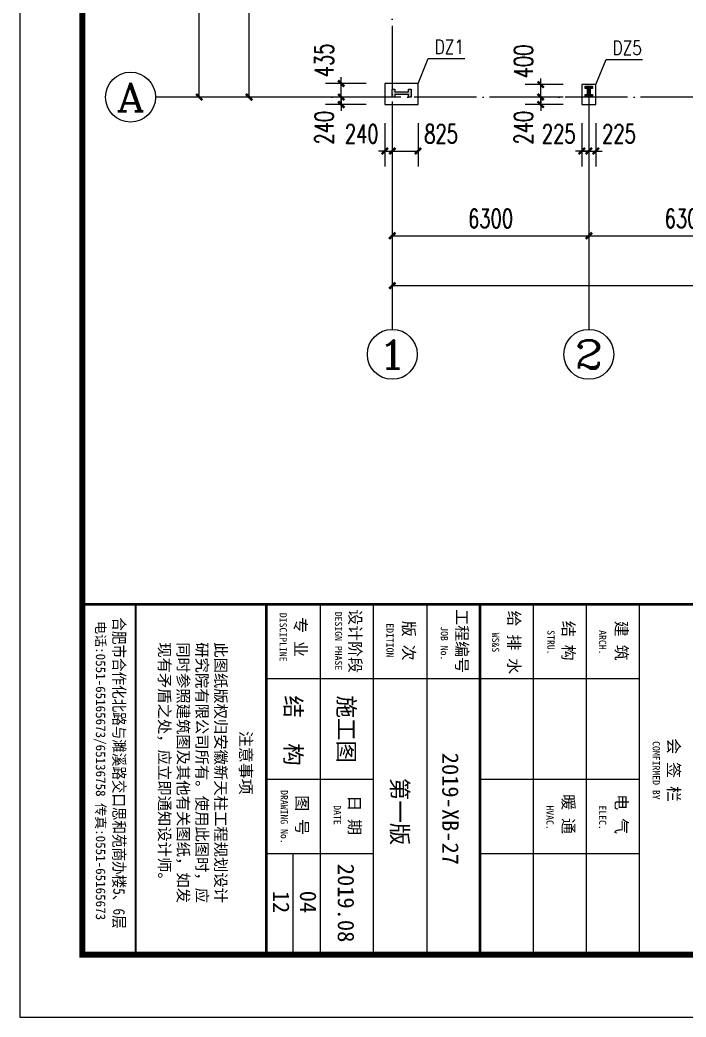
# Model space of a CAD drawing. Extents: x 37237700 to 37865026, y 138877 to 347670.
# Drawn here: x 37327453 to 37348804, y 228870 to 260814 of the extents above; entities that cross this region are included whole.
import ezdxf
from ezdxf.enums import TextEntityAlignment as Align

# ---------------------------------------------------------------- set-up
doc = ezdxf.new("R2010")
doc.units = 0
doc.header["$LTSCALE"] = 1000
doc.header["$MEASUREMENT"] = 0
doc.linetypes.add('ACAD_ISO04W100', pattern=[30.5, 24, -3, 0.5, -3])
doc.linetypes.add('DOTE', pattern=[2.42, 2, -0.2, 0.02, -0.2])
doc.layers.get('0').update_dxf_attribs({"linetype": 'CONTINUOUS'})
doc.layers.get('DEFPOINTS').update_dxf_attribs({"linetype": 'CONTINUOUS'})
for name, color, linetype in [('46', 7, 'CONTINUOUS'), ('AXIS', 3, 'CONTINUOUS'), ('AXIS_TEXT', 7, 'CONTINUOUS'), ('DOTE', 1, 'ACAD_ISO04W100'), ('PUB_DIM', 3, 'CONTINUOUS'), ('PUB_TEXT', 7, 'CONTINUOUS'), ('PUB_TITLE', 4, 'CONTINUOUS')]:
    doc.layers.add(name, color=color, linetype=linetype)
doc.styles.add('-黑体', font='simhei.ttf')
doc.styles.add('_TCH_AXIS', font='COMPLEX', dxfattribs={"bigfont": 'GBCBIG'})
doc.styles.add('_TCH_DIM_T3', font='SIMPLEX', dxfattribs={"width": 0.705882, "bigfont": 'GBCBIG'})
doc.styles.add('COMPLEX', font='COMPLEX')
doc.styles.add('DIM_FONT', font='SIMPLEX.shx', dxfattribs={"width": 0.8})
doc.styles.add('TQ', font='')
doc.styles.get('TQ').set_extended_font_data('SimSun')
doc.dimstyles.new('_TCH_ARCH&&200', dxfattribs={"dimtxt": 595, "dimasz": 200, "dimexe": 500, "dimexo": 600, "dimgap": 252.5, "dimtad": 1, "dimdec": 0, "dimzin": 0, "dimdsep": 46, "dimtxsty": '_TCH_DIM_T3', "dimblk": 'ARCHTICK', "dimcen": 0.09, "dimclrt": 7, "dimazin": 2, "dimtfac": 1, "dimtdec": 0, "dimtix": 1, "dimtmove": 2, "dimatfit": 3, "dimfxl": 1, "dimtolj": 1, "dimtzin": 0, "dimarcsym": 0})

# ---------------------------------------------------------------- blocks, each defined once
blk = doc.blocks.new('ly')
at = {"layer": 'PUB_TEXT', "insert": (-5884, 1715), "char_height": 212, "width": 5144.75, "attachment_point": 1, "style": 'TQ'}
blk.add_mtext('\\pt576;此图纸版权归安徽新天柱工程规划设计研究院有限公司所有。使用此图时，应同时参照建筑图及其他有关图纸，如发现有矛盾之处，应立即通知设计师。', dxfattribs=at)
blk = doc.blocks.new('tk0')
at = {"layer": 'PUB_TEXT'}
for p, q in [((32861287, -1281267), (32861287, -1280292)), ((32861292, -1281268), (32859731, -1281268))]:
    blk.add_line(p, q, dxfattribs=at)
at = {"layer": 'PUB_TITLE'}
for p, q in [((32850067, -1263423), (32861287, -1263423)), ((32852446, -1268523), (32852446, -1263423)), ((32855676, -1268523), (32855676, -1263423)), ((32858056, -1268523), (32858056, -1263423)), ((32850067, -1265123), (32861287, -1265123)), ((32850067, -1266823), (32861287, -1266823)), ((32852447, -1275368), (32852447, -1268523)), ((32850067, -1270223), (32861287, -1270223)), ((32850067, -1271946), (32861287, -1271946)), ((32855676, -1275368), (32855676, -1271946)), ((32858056, -1275368), (32858056, -1271946)), ((32850067, -1273646), (32861321, -1273646)), ((32861287, -1274507), (32858056, -1274507))]:
    blk.add_line(p, q, dxfattribs=at)
at = {"layer": 'PUB_TITLE', "lineweight": 40}
for p, q in [((32850067, -1268523), (32861287, -1268523)), ((32850067, -1279567), (32861287, -1279567))]:
    blk.add_line(p, q, dxfattribs=at)
at = {"layer": 'PUB_TITLE', "lineweight": 40, "const_width": 85}
for points in [[(32850067, -1201267), (32850067, -1281267)], [(32850067, -1275368), (32861232, -1275368)]]:
    blk.add_lwpolyline(points, dxfattribs=at)
at = {"layer": 'PUB_TITLE', "const_width": 85}
blk.add_lwpolyline([(32850067, -1268523), (32861287, -1268523)], dxfattribs=at)
at = {"layer": 'PUB_TEXT', "xscale": 1.700000002980232, "yscale": 1.700000002980232, "zscale": 1.700000002980232}
blk.add_blockref('ly', (32861287, -1279567), dxfattribs=at)
at = {"layer": '46', "linetype": 'Continuous', "style": '-黑体'}
for s, height, p in [('2019-XB-27 ', 528.65, (32854824, -1269734)), ('第一版', 528.7, (32855625, -1271359)), ('施工图', 528.7, (32852988, -1273068)), ('2019.08', 528.7, (32858381, -1273080)), ('结', 529, (32852988, -1274773)), ('构', 529, (32854517, -1274773))]:
    blk.add_text(s, height=height, dxfattribs=at).set_placement(p)
at = {"layer": 'PUB_TEXT', "style": 'TQ'}
for s, height, p in [(' 工程编号', 374, (32849973, -1269288)), ('      JOB No.', 229.5, (32849836, -1269778)), ('  版 次', 374, (32850089, -1270993)), ('     EDITION', 229.5, (32849896, -1271521)), (' 设计阶段', 374, (32849973, -1272709)), ('日 期', 374, (32856186, -1272730)), ('     DESIGN PHASE', 229.5, (32849526, -1273170)), ('         DATE', 229.5, (32855101, -1273208)), ('  专 业', 374, (32849973, -1274462)), ('图 号', 374, (32856186, -1274413)), ('     DISCIPLINE', 229.5, (32849562, -1274943)), ('     DRAWING No.', 229.5, (32855241, -1274909)), ('注意事项', 374, (32854126, -1276215)), ('电话:0551-65165673/65136758 传真:0551-65165673', 306, (32850607, -1280833))]:
    blk.add_text(s, height=height, dxfattribs=at).set_placement(p)
at = {"layer": 'PUB_TEXT', "style": 'TQ', "width": 0.85}
blk.add_text('合肥市合作化北路与濉溪路交口思和苑商办楼5、6层 ', height=374, dxfattribs=at).set_placement((32850490, -1280276))
at = {"layer": 'PUB_TEXT', "attachment_point": 1, "style": 'TQ'}
for s, insert, char_height, width in [('会 签 栏', (32854360, -1262126), 374, 4447.2), ('COMFIRMED BY', (32854453, -1262757), 229.5, 4799.1), ('建 筑', (32850598, -1263802), 374, 4012), ('电 气', (32856153, -1263802), 374, 4012), ('   ARCH.', (32850429, -1264477), 229.5, 4799.1), ('   ELEC.', (32856044, -1264477), 229.5, 4799.1), ('结 构', (32850598, -1265502), 374, 4012), ('暖 通', (32856153, -1265502), 374, 4012), ('   STRU.', (32850429, -1266133), 229.5, 4799.1), ('   HVAC.', (32856044, -1266163), 229.5, 4799.1), ('给 排 水', (32850268, -1267245), 374, 4447.2), ('   WS&S', (32850510, -1267906), 229.5, 4882.4)]:
    blk.add_mtext(s, dxfattribs=dict(at, insert=insert, char_height=char_height, width=width))
blk = doc.blocks.new('_ArchTick')
at = {"color": 0, "linetype": 'ByBlock', "const_width": 0.4}
blk.add_lwpolyline([(-0.5, -0.5), (0.5, 0.5)], dxfattribs=at)
blk = doc.blocks.new('*D1501')
at = {"layer": 'DEFPOINTS', "color": 0}
for p in [(37344144, 258343), (37345463, 258343), (37345463, 258103)]:
    blk.add_point(p, dxfattribs=at)
at = {"layer": 'PUB_DIM', "color": 0, "lineweight": -2}
for p, q in [((37344144, 258343), (37344144, 258543)), ((37344863, 258343), (37343644, 258343)), ((37344144, 258103), (37344144, 258343)), ((37344863, 258103), (37343644, 258103)), ((37344144, 258103), (37344144, 257903))]:
    blk.add_line(p, q, dxfattribs=at)
at = {"layer": 'PUB_DIM', "color": 0, "lineweight": -2, "xscale": 200, "yscale": 200, "zscale": 200}
for p, rotation in [((37344144, 258343), 270), ((37344144, 258103), 90)]:
    blk.add_blockref('_ArchTick', p, dxfattribs=dict(at, rotation=rotation))
at = {"layer": 'PUB_DIM', "color": 7, "insert": (37343594, 257363), "char_height": 595, "attachment_point": 5, "rotation": 90, "style": '_TCH_DIM_T3'}
blk.add_mtext('\\A1;240', dxfattribs=at)
blk = doc.blocks.new('*D1502')
at = {"layer": 'DEFPOINTS', "color": 0}
for p in [(37344144, 258743), (37345463, 258743), (37345463, 258343)]:
    blk.add_point(p, dxfattribs=at)
at = {"layer": 'PUB_DIM', "color": 0, "lineweight": -2}
for p, q in [((37344144, 258743), (37344144, 258943)), ((37344863, 258743), (37343644, 258743)), ((37344144, 258343), (37344144, 258743)), ((37344863, 258343), (37343644, 258343)), ((37344144, 258343), (37344144, 258143))]:
    blk.add_line(p, q, dxfattribs=at)
at = {"layer": 'PUB_DIM', "color": 0, "lineweight": -2, "xscale": 200, "yscale": 200, "zscale": 200}
for p, rotation in [((37344144, 258743), 270), ((37344144, 258343), 90)]:
    blk.add_blockref('_ArchTick', p, dxfattribs=dict(at, rotation=rotation))
at = {"layer": 'PUB_DIM', "color": 7, "insert": (37343594, 259483), "char_height": 595, "attachment_point": 5, "rotation": 90, "style": '_TCH_DIM_T3'}
blk.add_mtext('\\A1;400', dxfattribs=at)
blk = doc.blocks.new('*D1503')
at = {"layer": 'DEFPOINTS', "color": 0}
for p in [(37345463, 258103), (37345688, 258103), (37345688, 256615)]:
    blk.add_point(p, dxfattribs=at)
at = {"layer": 'PUB_DIM', "color": 0, "lineweight": -2}
for p, q in [((37345463, 257503), (37345463, 256115)), ((37345688, 257503), (37345688, 256115)), ((37345463, 256615), (37345263, 256615)), ((37345463, 256615), (37345688, 256615)), ((37345688, 256615), (37345888, 256615))]:
    blk.add_line(p, q, dxfattribs=at)
at = {"layer": 'PUB_DIM', "color": 0, "lineweight": -2, "xscale": 200, "yscale": 200, "zscale": 200}
blk.add_blockref('_ArchTick', (37345463, 256615), dxfattribs=at)
at = {"layer": 'PUB_DIM', "color": 0, "lineweight": -2, "xscale": 200, "yscale": 200, "zscale": 200, "rotation": 180}
blk.add_blockref('_ArchTick', (37345688, 256615), dxfattribs=at)
at = {"layer": 'PUB_DIM', "color": 7, "insert": (37344723, 257165), "char_height": 595, "attachment_point": 5, "style": '_TCH_DIM_T3'}
blk.add_mtext('\\A1;225', dxfattribs=at)
blk = doc.blocks.new('*D1504')
at = {"layer": 'DEFPOINTS', "color": 0}
for p in [(37345688, 258103), (37345913, 258103), (37345913, 256615)]:
    blk.add_point(p, dxfattribs=at)
at = {"layer": 'PUB_DIM', "color": 0, "lineweight": -2}
for p, q in [((37345688, 257503), (37345688, 256115)), ((37345913, 257503), (37345913, 256115)), ((37345688, 256615), (37345488, 256615)), ((37345688, 256615), (37345913, 256615)), ((37345913, 256615), (37346113, 256615))]:
    blk.add_line(p, q, dxfattribs=at)
at = {"layer": 'PUB_DIM', "color": 0, "lineweight": -2, "xscale": 200, "yscale": 200, "zscale": 200}
blk.add_blockref('_ArchTick', (37345688, 256615), dxfattribs=at)
at = {"layer": 'PUB_DIM', "color": 0, "lineweight": -2, "xscale": 200, "yscale": 200, "zscale": 200, "rotation": 180}
blk.add_blockref('_ArchTick', (37345913, 256615), dxfattribs=at)
at = {"layer": 'PUB_DIM', "color": 7, "insert": (37346653, 257165), "char_height": 595, "attachment_point": 5, "style": '_TCH_DIM_T3'}
blk.add_mtext('\\A1;225', dxfattribs=at)
blk = doc.blocks.new('*D1505')
at = {"layer": 'DEFPOINTS', "color": 0}
for p in [(37337752, 258343), (37339148, 258343), (37339148, 258103)]:
    blk.add_point(p, dxfattribs=at)
at = {"layer": 'PUB_DIM', "color": 0, "lineweight": -2}
for p, q in [((37337752, 258343), (37337752, 258543)), ((37338548, 258343), (37337252, 258343)), ((37337752, 258103), (37337752, 258343)), ((37338548, 258103), (37337252, 258103)), ((37337752, 258103), (37337752, 257903))]:
    blk.add_line(p, q, dxfattribs=at)
at = {"layer": 'PUB_DIM', "color": 0, "lineweight": -2, "xscale": 200, "yscale": 200, "zscale": 200}
for p, rotation in [((37337752, 258343), 270), ((37337752, 258103), 90)]:
    blk.add_blockref('_ArchTick', p, dxfattribs=dict(at, rotation=rotation))
at = {"layer": 'PUB_DIM', "color": 7, "insert": (37337202, 257363), "char_height": 595, "attachment_point": 5, "rotation": 90, "style": '_TCH_DIM_T3'}
blk.add_mtext('\\A1;240', dxfattribs=at)
blk = doc.blocks.new('*D1506')
at = {"layer": 'DEFPOINTS', "color": 0}
for p in [(37337752, 258778), (37339148, 258778), (37339148, 258343)]:
    blk.add_point(p, dxfattribs=at)
at = {"layer": 'PUB_DIM', "color": 0, "lineweight": -2}
for p, q in [((37338548, 258778), (37337252, 258778)), ((37337752, 258778), (37337752, 258978)), ((37337752, 258343), (37337752, 258778)), ((37338548, 258343), (37337252, 258343)), ((37337752, 258343), (37337752, 258143))]:
    blk.add_line(p, q, dxfattribs=at)
at = {"layer": 'PUB_DIM', "color": 0, "lineweight": -2, "xscale": 200, "yscale": 200, "zscale": 200}
for p, rotation in [((37337752, 258778), 270), ((37337752, 258343), 90)]:
    blk.add_blockref('_ArchTick', p, dxfattribs=dict(at, rotation=rotation))
at = {"layer": 'PUB_DIM', "color": 7, "insert": (37337202, 259518), "char_height": 595, "attachment_point": 5, "rotation": 90, "style": '_TCH_DIM_T3'}
blk.add_mtext('\\A1;435', dxfattribs=at)
blk = doc.blocks.new('*D1507')
at = {"layer": 'DEFPOINTS', "color": 0}
for p in [(37339148, 258103), (37339388, 258103), (37339388, 256615)]:
    blk.add_point(p, dxfattribs=at)
at = {"layer": 'PUB_DIM', "color": 0, "lineweight": -2}
for p, q in [((37339148, 257503), (37339148, 256115)), ((37339388, 257503), (37339388, 256115)), ((37339148, 256615), (37338948, 256615)), ((37339148, 256615), (37339388, 256615)), ((37339388, 256615), (37339588, 256615))]:
    blk.add_line(p, q, dxfattribs=at)
at = {"layer": 'PUB_DIM', "color": 0, "lineweight": -2, "xscale": 200, "yscale": 200, "zscale": 200}
blk.add_blockref('_ArchTick', (37339148, 256615), dxfattribs=at)
at = {"layer": 'PUB_DIM', "color": 0, "lineweight": -2, "xscale": 200, "yscale": 200, "zscale": 200, "rotation": 180}
blk.add_blockref('_ArchTick', (37339388, 256615), dxfattribs=at)
at = {"layer": 'PUB_DIM', "color": 7, "insert": (37338408, 257165), "char_height": 595, "attachment_point": 5, "style": '_TCH_DIM_T3'}
blk.add_mtext('\\A1;240', dxfattribs=at)
blk = doc.blocks.new('*D1508')
at = {"layer": 'DEFPOINTS', "color": 0}
for p in [(37339388, 258103), (37340213, 258103), (37340213, 256615)]:
    blk.add_point(p, dxfattribs=at)
at = {"layer": 'PUB_DIM', "color": 0, "lineweight": -2}
for p, q in [((37339388, 257503), (37339388, 256115)), ((37340213, 257503), (37340213, 256115)), ((37339388, 256615), (37340213, 256615))]:
    blk.add_line(p, q, dxfattribs=at)
at = {"layer": 'PUB_DIM', "color": 0, "lineweight": -2, "xscale": 200, "yscale": 200, "zscale": 200, "rotation": 180}
blk.add_blockref('_ArchTick', (37339388, 256615), dxfattribs=at)
at = {"layer": 'PUB_DIM', "color": 0, "lineweight": -2, "xscale": 200, "yscale": 200, "zscale": 200}
blk.add_blockref('_ArchTick', (37340213, 256615), dxfattribs=at)
at = {"layer": 'PUB_DIM', "color": 7, "insert": (37340953, 257165), "char_height": 595, "attachment_point": 5, "style": '_TCH_DIM_T3'}
blk.add_mtext('\\A1;825', dxfattribs=at)
blk = doc.blocks.new('*D1801')
at = {"layer": 'AXIS', "color": 0, "lineweight": -2}
for p, q in [((37335954, 265643), (37334300, 265643)), ((37334800, 258343), (37334800, 265643)), ((37335954, 258343), (37334300, 258343))]:
    blk.add_line(p, q, dxfattribs=at)
at = {"layer": 'DEFPOINTS', "color": 0}
for p in [(37334800, 265643), (37336554, 265643), (37336554, 258343)]:
    blk.add_point(p, dxfattribs=at)
at = {"layer": 'AXIS', "color": 0, "lineweight": -2, "xscale": 200, "yscale": 200, "zscale": 200}
for p, rotation in [((37334800, 265643), 90), ((37334800, 258343), 270)]:
    blk.add_blockref('_ArchTick', p, dxfattribs=dict(at, rotation=rotation))
at = {"layer": 'AXIS', "color": 7, "insert": (37334250, 261993), "char_height": 595, "attachment_point": 5, "rotation": 90, "style": '_TCH_DIM_T3'}
blk.add_mtext('\\A1;7300', dxfattribs=at)
blk = doc.blocks.new('*D1811')
at = {"layer": 'AXIS', "color": 0, "lineweight": -2}
for p, q in [((37335954, 331343), (37332700, 331343)), ((37333200, 258343), (37333200, 331343)), ((37335954, 258343), (37332700, 258343))]:
    blk.add_line(p, q, dxfattribs=at)
at = {"layer": 'DEFPOINTS', "color": 0}
for p in [(37333200, 331343), (37336554, 331343), (37336554, 258343)]:
    blk.add_point(p, dxfattribs=at)
at = {"layer": 'AXIS', "color": 0, "lineweight": -2, "xscale": 200, "yscale": 200, "zscale": 200}
for p, rotation in [((37333200, 331343), 90), ((37333200, 258343), 270)]:
    blk.add_blockref('_ArchTick', p, dxfattribs=dict(at, rotation=rotation))
at = {"layer": 'AXIS', "color": 7, "insert": (37332650, 294843), "char_height": 595, "attachment_point": 5, "rotation": 90, "style": '_TCH_DIM_T3'}
blk.add_mtext('\\A1;73000', dxfattribs=at)
blk = doc.blocks.new('*D1812')
at = {"layer": 'AXIS', "color": 0, "lineweight": -2}
for p, q in [((37339388, 255994), (37339388, 253401)), ((37345688, 255994), (37345688, 253401)), ((37339388, 253901), (37345688, 253901))]:
    blk.add_line(p, q, dxfattribs=at)
at = {"layer": 'DEFPOINTS', "color": 0}
for p in [(37339388, 256594), (37345688, 256594), (37345688, 253901)]:
    blk.add_point(p, dxfattribs=at)
at = {"layer": 'AXIS', "color": 0, "lineweight": -2, "xscale": 200, "yscale": 200, "zscale": 200, "rotation": 180}
blk.add_blockref('_ArchTick', (37339388, 253901), dxfattribs=at)
at = {"layer": 'AXIS', "color": 0, "lineweight": -2, "xscale": 200, "yscale": 200, "zscale": 200}
blk.add_blockref('_ArchTick', (37345688, 253901), dxfattribs=at)
at = {"layer": 'AXIS', "color": 7, "insert": (37342538, 254451), "char_height": 595, "attachment_point": 5, "style": '_TCH_DIM_T3'}
blk.add_mtext('\\A1;6300', dxfattribs=at)
blk = doc.blocks.new('*D1813')
at = {"layer": 'AXIS', "color": 0, "lineweight": -2}
for p, q in [((37345688, 255994), (37345688, 253401)), ((37351988, 255994), (37351988, 253401)), ((37345688, 253901), (37351988, 253901))]:
    blk.add_line(p, q, dxfattribs=at)
at = {"layer": 'DEFPOINTS', "color": 0}
for p in [(37345688, 256594), (37351988, 256594), (37351988, 253901)]:
    blk.add_point(p, dxfattribs=at)
at = {"layer": 'AXIS', "color": 0, "lineweight": -2, "xscale": 200, "yscale": 200, "zscale": 200, "rotation": 180}
blk.add_blockref('_ArchTick', (37345688, 253901), dxfattribs=at)
at = {"layer": 'AXIS', "color": 0, "lineweight": -2, "xscale": 200, "yscale": 200, "zscale": 200}
blk.add_blockref('_ArchTick', (37351988, 253901), dxfattribs=at)
at = {"layer": 'AXIS', "color": 7, "insert": (37348838, 254451), "char_height": 595, "attachment_point": 5, "style": '_TCH_DIM_T3'}
blk.add_mtext('\\A1;6300', dxfattribs=at)
blk = doc.blocks.new('*D1820')
at = {"layer": 'AXIS', "color": 0, "lineweight": -2}
for p, q in [((37339388, 256394), (37339388, 251801)), ((37389788, 256394), (37389788, 251801)), ((37339388, 252301), (37389788, 252301))]:
    blk.add_line(p, q, dxfattribs=at)
at = {"layer": 'DEFPOINTS', "color": 0}
for p in [(37339388, 256994), (37389788, 256994), (37389788, 252301)]:
    blk.add_point(p, dxfattribs=at)
at = {"layer": 'AXIS', "color": 0, "lineweight": -2, "xscale": 200, "yscale": 200, "zscale": 200, "rotation": 180}
blk.add_blockref('_ArchTick', (37339388, 252301), dxfattribs=at)
at = {"layer": 'AXIS', "color": 0, "lineweight": -2, "xscale": 200, "yscale": 200, "zscale": 200}
blk.add_blockref('_ArchTick', (37389788, 252301), dxfattribs=at)
at = {"layer": 'AXIS', "color": 7, "insert": (37364588, 252851), "char_height": 595, "attachment_point": 5, "style": '_TCH_DIM_T3'}
blk.add_mtext('\\A1;50400', dxfattribs=at)
blk = doc.blocks.new('_AXISO')
blk.add_circle((0, 0), 0.5)
at = {"layer": 'AXIS_TEXT', "style": 'COMPLEX', "width": 1.041667}
blk.add_attdef('A', text='', height=0.56, dxfattribs=at).set_placement((-0.25, -0.28), (0.25, -0.28), align=Align.FIT)

msp = doc.modelspace()

# ---------------------------------------------------------------- hatches: boundary and pattern name
for points in [[(37339908.2, 258592.8), (37339988.2, 258592.8), (37339988.2, 258342.8), (37339908.2, 258342.8), (37339908.2, 258427.8), (37339468.2, 258427.8), (37339468.2, 258342.8), (37339388.2, 258342.8), (37339388.2, 258592.8), (37339468.2, 258592.8), (37339468.2, 258507.8), (37339908.2, 258507.8)], [(37345568.2, 258612.8), (37345568.2, 258692.8), (37345808.2, 258692.8), (37345808.2, 258612.8), (37345728.2, 258612.8), (37345728.2, 258422.8), (37345808.2, 258422.8), (37345808.2, 258342.8), (37345568.2, 258342.8), (37345568.2, 258422.8), (37345648.2, 258422.8), (37345648.2, 258612.8)]]:
    msp.add_hatch(color=256).paths.add_polyline_path(points)

# ---------------------------------------------------------------- linework, layer by layer
for p, q in [((37340213.2, 258777.8), (37340538.3, 259579)), ((37340538.3, 259579), (37341709.6, 259579)), ((37345913.2, 258742.8), (37346238.3, 259544)), ((37346238.3, 259544), (37347409.6, 259544))]:
    msp.add_line(p, q)
for points in [[(37339148.2, 258102.8), (37340213.2, 258102.8), (37340213.2, 258777.8), (37339148.2, 258777.8)], [(37345463.2, 258102.8), (37345913.2, 258102.8), (37345913.2, 258742.8), (37345463.2, 258742.8)]]:
    msp.add_lwpolyline(points, close=True)
for points in [[(37339908.2, 258592.8), (37339988.2, 258592.8), (37339988.2, 258342.8), (37339908.2, 258342.8), (37339908.2, 258427.8), (37339468.2, 258427.8), (37339468.2, 258342.8), (37339388.2, 258342.8), (37339388.2, 258592.8), (37339468.2, 258592.8), (37339468.2, 258507.8), (37339908.2, 258507.8), (37339908.2, 258592.8)], [(37345568.2, 258612.8), (37345568.2, 258692.8), (37345808.2, 258692.8), (37345808.2, 258612.8), (37345728.2, 258612.8), (37345728.2, 258422.8), (37345808.2, 258422.8), (37345808.2, 258342.8), (37345568.2, 258342.8), (37345568.2, 258422.8), (37345648.2, 258422.8), (37345648.2, 258612.8), (37345568.2, 258612.8)]]:
    msp.add_lwpolyline(points)
at = {"layer": 'AXIS'}
for p, q in [((37336554.2, 258342.8), (37331799.6, 258342.8)), ((37339388.2, 256593.9), (37339388.2, 250901)), ((37345688.2, 256593.9), (37345688.2, 250901))]:
    msp.add_line(p, q, dxfattribs=at)
msp.add_circle((37330999.6, 258342.8), 800, dxfattribs=at)
at = {"layer": 'DOTE', "linetype": 'DOTE'}
for p, q in [((37339388.2, 333220.2), (37339388.2, 256309.1)), ((37392905.4, 258342.8), (37336554.2, 258342.8)), ((37345688.2, 258342.8), (37345688.2, 256309.1))]:
    msp.add_line(p, q, dxfattribs=at)
at = {"layer": 'PUB_TITLE'}
msp.add_lwpolyline([(37327453.5, 228870), (37411453.5, 228870), (37411453.5, 347670), (37327453.5, 347670)], close=True, dxfattribs=at)
at = {"layer": 'PUB_TITLE', "const_width": 200}
msp.add_lwpolyline([(37329453.5, 230870), (37409453.5, 230870), (37409453.5, 342670), (37329453.5, 342670)], close=True, dxfattribs=at)

# ---------------------------------------------------------------- block references
at = {"rotation": 270}
msp.add_blockref('tk0', (38610721.3, 33092161.8), dxfattribs=at)
at = {"layer": 'AXIS'}
ref = msp.add_blockref('_AXISO', (37339388.2, 250101), dxfattribs=dict(at, xscale=1600, yscale=1600, zscale=1600))
ref.add_attrib('A', '1', dxfattribs={"layer": 'AXIS_TEXT', "height": 905.1, "style": '_TCH_AXIS', "width": 2.333333}).set_placement((37338935.7, 249648.4), (37339840.8, 249648.4), align=Align.FIT)
ref = msp.add_blockref('_AXISO', (37345688.2, 250101), dxfattribs=dict(at, xscale=1600, yscale=1600, zscale=1600))
ref.add_attrib('A', '2', dxfattribs={"layer": 'AXIS_TEXT', "height": 905.1, "style": '_TCH_AXIS', "width": 1.5}).set_placement((37345235.7, 249648.4), (37346140.8, 249648.4), align=Align.FIT)

# ---------------------------------------------------------------- texts
at = {"style": 'DIM_FONT', "width": 0.8}
for s, p in [('DZ1', (37340745.5, 259731.1)), ('DZ5', (37346445.5, 259696.1))]:
    msp.add_text(s, height=450, dxfattribs=at).set_placement(p)
at = {"layer": '46', "linetype": 'Continuous', "style": '-黑体'}
for s, p in [('12', (37335563.5, 232917.2)), ('04', (37336428.3, 232917.2))]:
    msp.add_text(s, height=528.65, rotation=270, dxfattribs=at).set_placement(p)
at = {"layer": 'AXIS_TEXT', "style": '_TCH_AXIS', "width": 1.166667}
msp.add_text('A', height=905.1, dxfattribs=at).set_placement((37330547.1, 257890.3), (37331452.2, 257890.3), align=Align.FIT)

# ---------------------------------------------------------------- dimensions: what is measured, and where the dimension line sits
at = {"layer": 'AXIS'}
for p1, p2, distance, picture, middle in [((37336554.2, 258342.8), (37336554.2, 331342.8), 3354.5, '*D1811', (37332649.6, 294842.8)), ((37336554.2, 258342.8), (37336554.2, 265642.8), 1754.5, '*D1801', (37334249.6, 261992.8)), ((37339388.2, 256993.9), (37389788.2, 256993.9), -4692.9, '*D1820', (37364588.2, 252851)), ((37339388.2, 256593.9), (37345688.2, 256593.9), -2692.9, '*D1812', (37342538.2, 254451)), ((37345688.2, 256593.9), (37351988.2, 256593.9), -2692.9, '*D1813', (37348838.2, 254451))]:
    dim = msp.add_aligned_dim(p1=p1, p2=p2, distance=distance, dimstyle='_TCH_ARCH&&200', dxfattribs=at)
    dim.commit()
    dim.dimension.update_dxf_attribs({"geometry": picture, "text_midpoint": middle})
at = {"layer": 'PUB_DIM'}
for base, p1, p2, angle, picture, middle in [((37337752.4, 258777.8), (37339148.2, 258342.8), (37339148.2, 258777.8), 90, '*D1506', (37337202.4, 259517.8)), ((37344144.4, 258742.8), (37345463.2, 258342.8), (37345463.2, 258742.8), 90, '*D1502', (37343594.4, 259482.8)), ((37337752.4, 258342.8), (37339148.2, 258102.8), (37339148.2, 258342.8), 90, '*D1505', (37337202.4, 257362.8)), ((37344144.4, 258342.8), (37345463.2, 258102.8), (37345463.2, 258342.8), 90, '*D1501', (37343594.4, 257362.8)), ((37339388.2, 256614.5), (37339148.2, 258102.8), (37339388.2, 258102.8), 0, '*D1507', (37338408.2, 257164.5)), ((37340213.2, 256614.5), (37339388.2, 258102.8), (37340213.2, 258102.8), 0, '*D1508', (37340953.2, 257164.5)), ((37345688.2, 256614.5), (37345463.2, 258102.8), (37345688.2, 258102.8), 0, '*D1503', (37344723.2, 257164.5)), ((37345913.2, 256614.5), (37345688.2, 258102.8), (37345913.2, 258102.8), 0, '*D1504', (37346653.2, 257164.5))]:
    dim = msp.add_linear_dim(base=base, p1=p1, p2=p2, angle=angle, dimstyle='_TCH_ARCH&&200', dxfattribs=at)
    dim.commit()
    dim.dimension.update_dxf_attribs({"geometry": picture, "text_midpoint": middle, "dimtype": 129})

doc.saveas('drawing.dxf')
